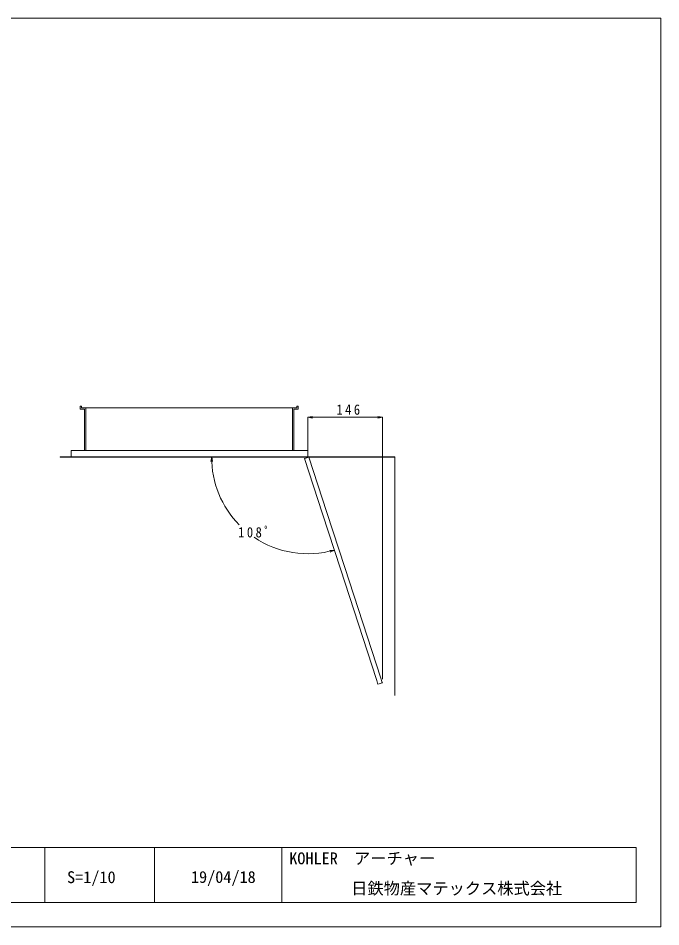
# Model space of a CAD drawing. Units: millimetres, scale not verified. Extents: x -1392 to 1350, y -947 to 991.
# Drawn here: x -21 to 1350, y -947 to 991 of the extents above; entities that cross this region are included whole.
import ezdxf
from ezdxf.enums import TextEntityAlignment as Align

# ---------------------------------------------------------------- set-up
doc = ezdxf.new("R2010")
doc.units = ezdxf.units.MM
doc.header["$LTSCALE"] = 10
for name, color, linetype, lineweight in [('0-0_0', 7, 'Continuous', 5), ('0-1_レイヤー_1', 4, 'Continuous', 5), ('F-0', 7, 'Continuous', 5)]:
    doc.layers.add(name, color=color, linetype=linetype, lineweight=lineweight)
doc.styles.add('ＭＳ ゴシック', font='')
doc.styles.get('ＭＳ ゴシック').set_extended_font_data('MS Gothic')

msp = doc.modelspace()

# ---------------------------------------------------------------- linework, layer by layer
at = {"layer": '0-0_0'}
for p, q in [((69.1, 55), (69.1, 54.58)), ((69.1, 54.58), (782.73, 54.58))]:
    msp.add_line(p, q, dxfattribs=at)
for points in [[(111.57, 157.05), (111.57, 158.61), (111.57, 160.17), (111.57, 161.74), (111.57, 163.3), (112.34, 163.3), (113.12, 163.3), (113.9, 163.3), (114.68, 163.3)], [(111.57, 157.05), (113.93, 157.05), (116.3, 157.05), (118.66, 157.05), (121.03, 157.05)], [(114.68, 163.3), (114.68, 162.52), (114.68, 161.73), (114.68, 160.95), (114.68, 160.16), (229.47, 160.16), (344.25, 160.16), (459.04, 160.16), (573.82, 160.16)], [(121.03, 157.05), (121.03, 134.96), (121.03, 112.86), (121.03, 90.77), (121.03, 68.68)], [(123.69, 160.16), (123.69, 137.28), (123.69, 114.4), (123.69, 91.51), (123.69, 68.63)], [(564.8, 160.16), (564.8, 137.28), (564.8, 114.4), (564.8, 91.51), (564.8, 68.63)], [(576.93, 157.05), (574.57, 157.05), (572.2, 157.05), (569.83, 157.05), (567.47, 157.05)], [(567.47, 157.05), (567.47, 134.96), (567.47, 112.86), (567.47, 90.77), (567.47, 68.68)], [(573.82, 163.3), (573.82, 162.52), (573.82, 161.73), (573.82, 160.95), (573.82, 160.16)], [(576.93, 157.05), (576.93, 158.61), (576.93, 160.17), (576.93, 161.74), (576.93, 163.3), (576.16, 163.3), (575.38, 163.3), (574.6, 163.3), (573.82, 163.3)], [(92.27, 68.68), (218.6, 68.68), (344.91, 68.68), (471.23, 68.68), (597.55, 68.68), (597.55, 65.26), (597.55, 61.84), (597.55, 58.42), (597.55, 55)], [(92.27, 68.63), (92.27, 65.22), (92.27, 61.81), (92.27, 58.4), (92.27, 55)], [(92.27, 68.63), (92.27, 65.22), (92.27, 61.81), (92.27, 58.4), (92.27, 55)], [(69.1, 55), (71.21, 55), (247.51, 55)], [(247.51, 55), (425.92, 55), (604.32, 55), (782.73, 55)], [(599.66, 54.58), (597.32, 53.87), (594.98, 53.15), (592.63, 52.43), (590.28, 51.72)], [(590.28, 51.72), (628.59, -66.13), (666.89, -183.97), (705.2, -301.81), (743.5, -419.66), (744.34, -422.22), (745.17, -424.78), (746, -427.35), (746.83, -429.91), (749.16, -429.15), (751.5, -428.4), (753.83, -427.64), (756.16, -426.88)], [(599.66, 54.58), (637.97, -63.27), (676.28, -181.11), (714.58, -298.96), (752.88, -416.8), (753.71, -419.37), (754.55, -421.93), (755.38, -424.49), (756.21, -427.05)], [(782.73, -453.66), (782.73, -326.49), (782.73, -199.33), (782.73, -72.17), (782.73, 55)]]:
    msp.add_lwpolyline(points, dxfattribs=at)
at = {"layer": '0-1_レイヤー_1'}
for p, q in [((597.52, 139.78), (607.37, 141.52)), ((597.52, 139.78), (756.21, 139.78)), ((597.52, 139.78), (607.37, 138.04)), ((597.52, 139.78), (597.52, 68.68)), ((756.21, 139.78), (746.36, 141.52)), ((756.21, 139.78), (746.36, 138.04)), ((756.21, 139.78), (756.21, -419.37)), ((392.07, 55), (390.28, 45.16)), ((392.07, 55), (393.75, 45.14)), ((653.73, -143.48), (643.79, -144.52)), ((653.73, -143.48), (644.74, -147.86))]:
    msp.add_line(p, q, dxfattribs=at)
for start, end in [(179.685, 224.54331), (236.01683, 285.95189)]:
    msp.add_arc((597.32, 53.87), 205.25, start, end, dxfattribs=at)
at = {"layer": 'F-0'}
for p, q in [((-1339.08, -777.82), (1297.56, -777.82)), ((36.32, -777.82), (36.32, -895.37)), ((270.15, -777.82), (270.15, -895.37)), ((541.47, -777.82), (541.47, -895.37)), ((1297.56, -777.82), (1297.56, -895.37)), ((-1339.08, -895.37), (1297.56, -895.37))]:
    msp.add_line(p, q, dxfattribs=at)
msp.add_lwpolyline([(-1391.5, 991.14), (1350.16, 991.14), (1350.16, -947.41), (-1391.5, -947.41)], close=True, dxfattribs=at)

# ---------------------------------------------------------------- texts
at = {"layer": '0-1_レイヤー_1', "color": 7, "char_height": 21.99, "attachment_point": 7, "style": 'ＭＳ ゴシック'}
for s, insert in [('\\T1.38;\\W0.9;146', (658.12, 144.78)), ('\\T1.38;\\W0.9;108ﾟ', (448.49, -117))]:
    msp.add_mtext(s, dxfattribs=dict(at, insert=insert))
at = {"layer": 'F-0', "style": 'ＭＳ ゴシック'}
for s, p in [('KOHLER\u3000アーチャー', (557.53, -821.61)), ('S=1/10', (83.59, -861.85)), ('19/04/18', (347.9, -861.42)), ('日鉄物産マテックス株式会社', (689.75, -885.71))]:
    msp.add_text(s, height=25.38, dxfattribs=at).set_placement(p, align=Align.BOTTOM_LEFT)

doc.saveas('drawing.dxf')
